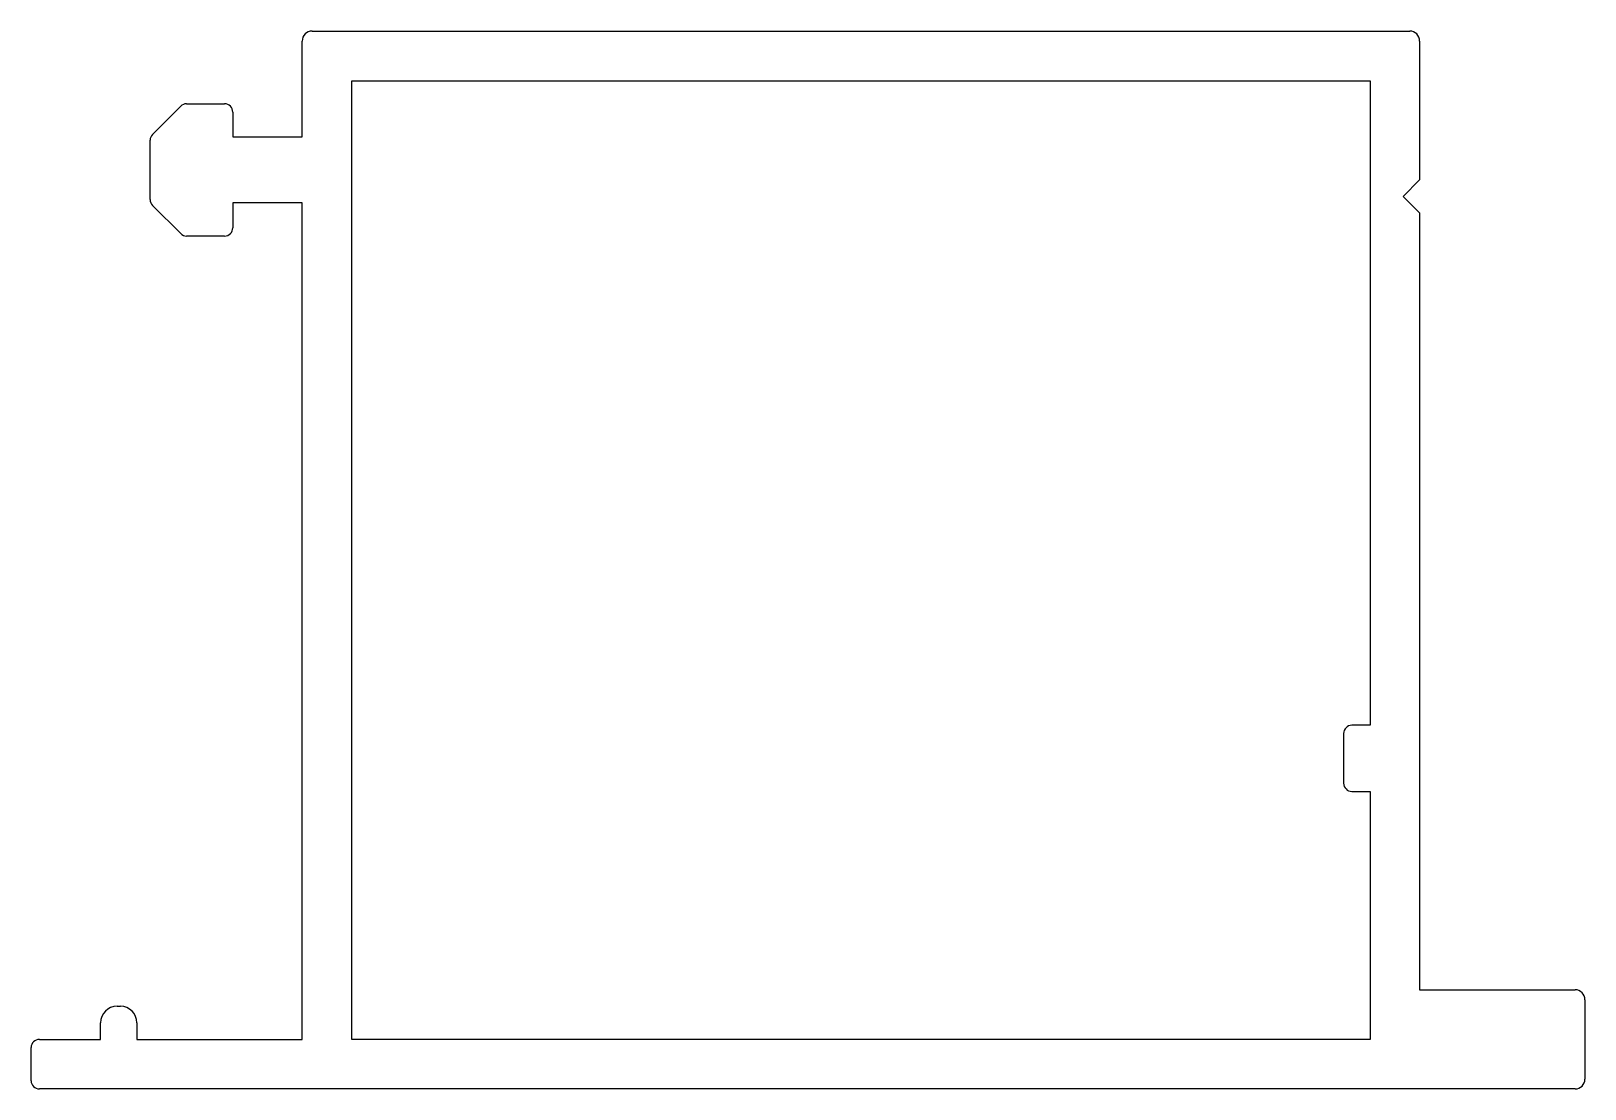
# Model space of a CAD drawing. Extents: x 1829.6 to 1876.6, y 1631.4 to 1663.4.
import ezdxf

# ---------------------------------------------------------------- set-up
doc = ezdxf.new("R2010")
doc.units = 0
doc.layers.get('0').update_dxf_attribs({"linetype": 'CONTINUOUS'})

msp = doc.modelspace()

# ---------------------------------------------------------------- linework, layer by layer
for p, q in [((1838.105, 1663.431), (1871.305, 1663.431)), ((1837.805, 1660.231), (1837.805, 1663.131)), ((1871.605, 1663.131), (1871.605, 1658.931)), ((1839.305, 1632.931), (1839.305, 1661.931)), ((1839.305, 1661.931), (1870.105, 1661.931)), ((1870.105, 1661.931), (1870.105, 1642.431)), ((1833.278, 1660.305), (1834.131, 1661.158)), ((1834.308, 1661.231), (1835.455, 1661.231)), ((1835.705, 1660.981), (1835.705, 1660.231)), ((1833.205, 1658.335), (1833.205, 1660.128)), ((1835.705, 1660.231), (1837.805, 1660.231)), ((1871.105, 1658.431), (1871.605, 1658.931)), ((1835.705, 1658.231), (1835.705, 1657.481)), ((1837.805, 1658.231), (1835.705, 1658.231)), ((1837.805, 1632.931), (1837.805, 1658.231)), ((1871.605, 1657.931), (1871.105, 1658.431)), ((1834.131, 1657.305), (1833.278, 1658.158)), ((1871.605, 1657.931), (1871.605, 1634.431)), ((1835.455, 1657.231), (1834.308, 1657.231)), ((1869.305, 1642.181), (1869.305, 1640.681)), ((1870.105, 1642.431), (1869.555, 1642.431)), ((1869.555, 1640.431), (1870.105, 1640.431)), ((1870.105, 1640.431), (1870.105, 1632.931)), ((1871.605, 1634.431), (1876.305, 1634.431)), ((1832.205, 1633.931), (1832.305, 1633.931)), ((1876.605, 1634.131), (1876.605, 1631.731)), ((1831.705, 1632.931), (1831.705, 1633.431)), ((1832.805, 1633.431), (1832.805, 1632.931)), ((1829.855, 1632.931), (1831.705, 1632.931)), ((1832.805, 1632.931), (1837.805, 1632.931)), ((1870.105, 1632.931), (1839.305, 1632.931)), ((1829.605, 1631.681), (1829.605, 1632.681)), ((1876.305, 1631.431), (1829.855, 1631.431))]:
    msp.add_line(p, q)
for centre, radius, start, end in [((1838.105, 1663.131), 0.3, 90, 180), ((1871.305, 1663.131), 0.3, 0, 90), ((1834.308, 1660.981), 0.25, 90, 135), ((1835.455, 1660.981), 0.25, 0, 90), ((1833.455, 1660.128), 0.25, 135, 180), ((1833.455, 1658.335), 0.25, 180, 225), ((1834.308, 1657.481), 0.25, 225, 270), ((1835.455, 1657.481), 0.25, 270, 0), ((1869.555, 1642.181), 0.25, 90, 180), ((1869.555, 1640.681), 0.25, 180, 270), ((1876.305, 1634.131), 0.3, 0, 90), ((1832.205, 1633.431), 0.5, 90, 180), ((1832.305, 1633.431), 0.5, 0, 90), ((1829.855, 1632.681), 0.25, 90, 180), ((1829.855, 1631.681), 0.25, 180, 270), ((1876.305, 1631.731), 0.3, 270, 0)]:
    msp.add_arc(centre, radius, start, end)

doc.saveas('drawing.dxf')
